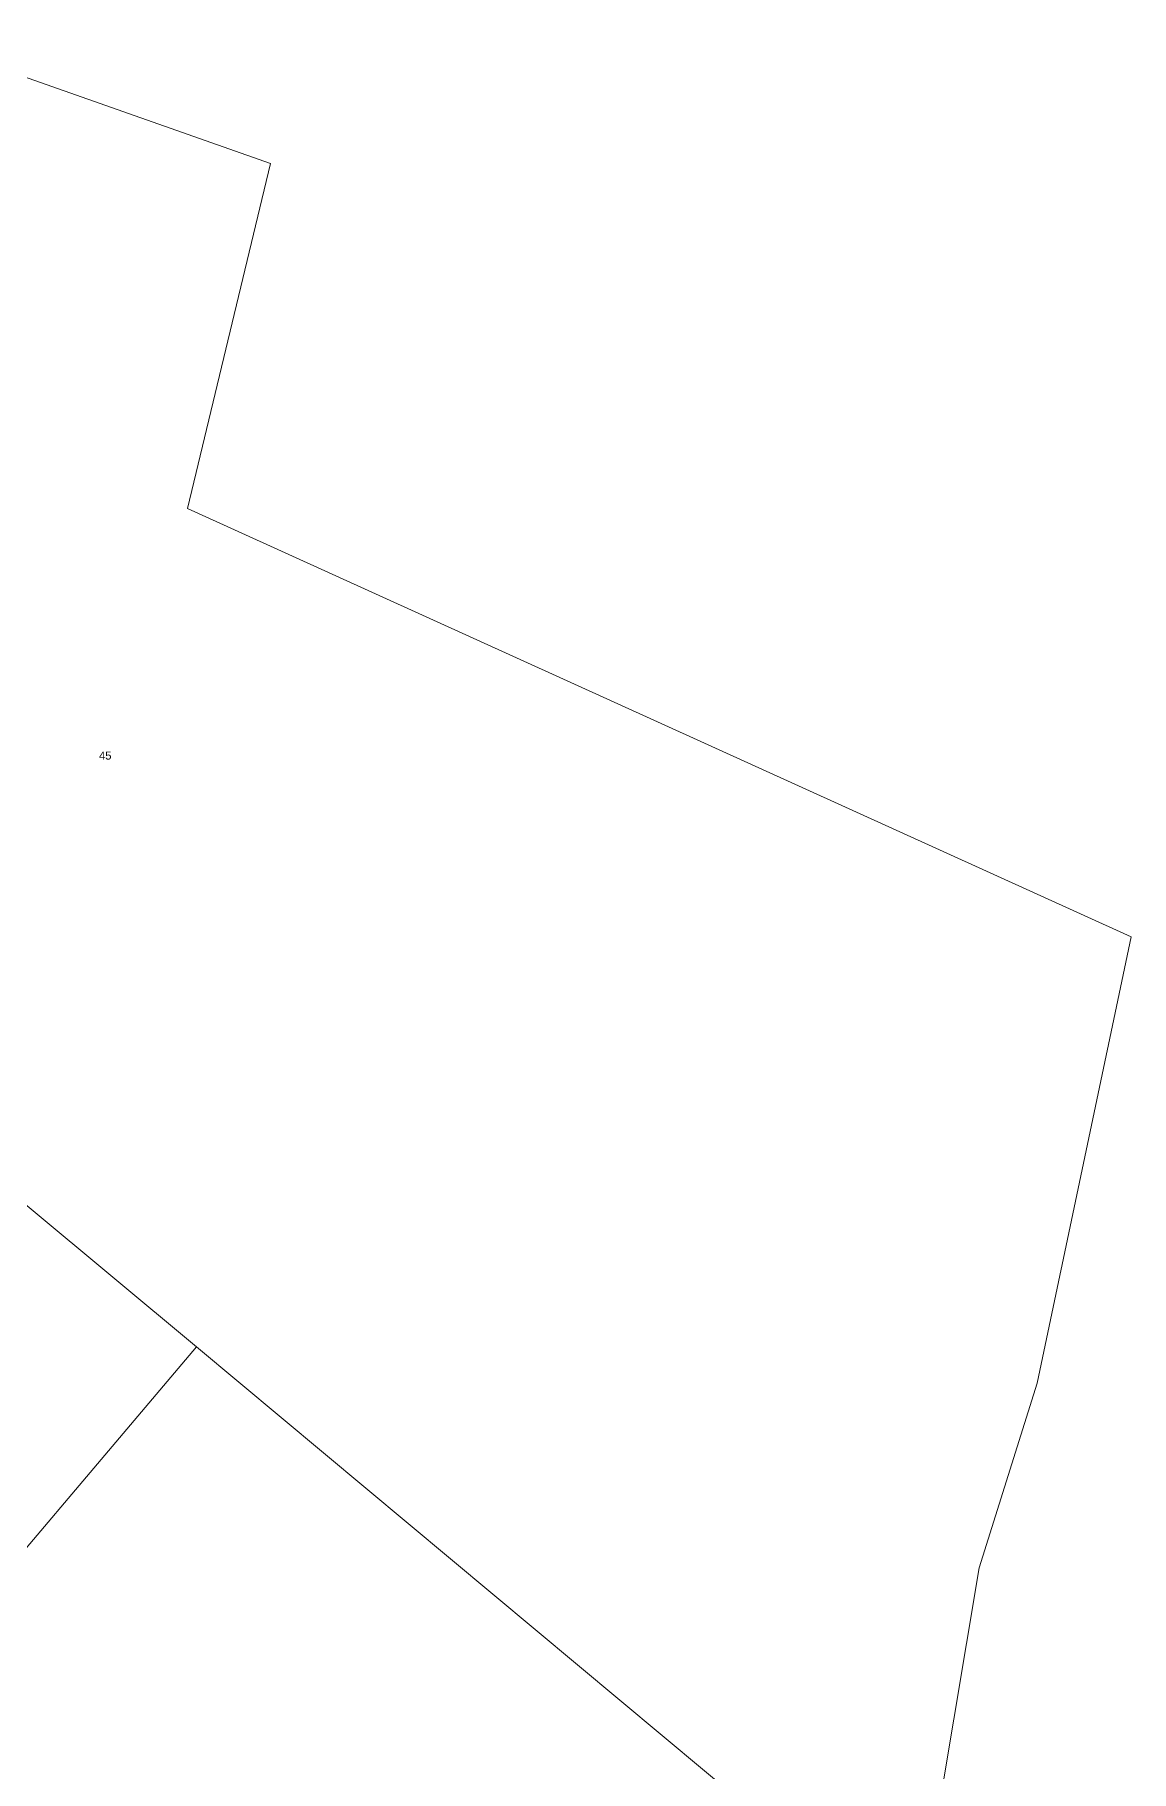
# Model space of a CAD drawing. Header units: metres. Extents: x 277106 to 279712, y 6234192 to 6236845.
# Drawn here: x 279465.8 to 279712.4, y 6235989.4 to 6236379.9 of the extents above; entities that cross this region are included whole.
import ezdxf

# ---------------------------------------------------------------- set-up
doc = ezdxf.new("R2010")
doc.units = ezdxf.units.M
doc.layers.add('Cadastre Land Parcels_SP_EXT', color=9, linetype='Continuous', lineweight=5)
doc.styles.get("Standard").update_dxf_attribs({"font": 'arial.ttf'})

msp = doc.modelspace()

# ---------------------------------------------------------------- linework, layer by layer
at = {"layer": 'Cadastre Land Parcels_SP_EXT', "linetype": 'Continuous'}
for points in [[(279669.68, 6235984.07), (279678.17, 6236035.09), (279691.29, 6236076.67), (279712.42, 6236177), (279500.11, 6236273.34), (279518.81, 6236350.92), (279518.81, 6236350.92), (279436.53, 6236379.92)], [(279464.54, 6236116.15), (279502.15, 6236084.79), (279664.07, 6235949.74)], [(279664.07, 6235949.74), (279502.15, 6236084.79), (279439.05, 6236010.31), (279345.38, 6235937.56)]]:
    msp.add_lwpolyline(points, dxfattribs=at)
msp.add_lwpolyline([(279362.41, 6236201.32), (279349.35, 6236212.21), (279324.23, 6236166.31), (279314.41, 6236109.11), (279314.14, 6236059.86), (279340.04, 6235946.94), (279345.38, 6235937.56), (279439.05, 6236010.31), (279502.15, 6236084.79), (279464.54, 6236116.15), (279362.41, 6236201.32)], close=True, dxfattribs=at)

# ---------------------------------------------------------------- texts
at = {"layer": 'Cadastre Land Parcels_SP_EXT'}
msp.add_text('45', height=1.8, dxfattribs=at).set_placement((279480.24, 6236216.89))

doc.saveas('drawing.dxf')
